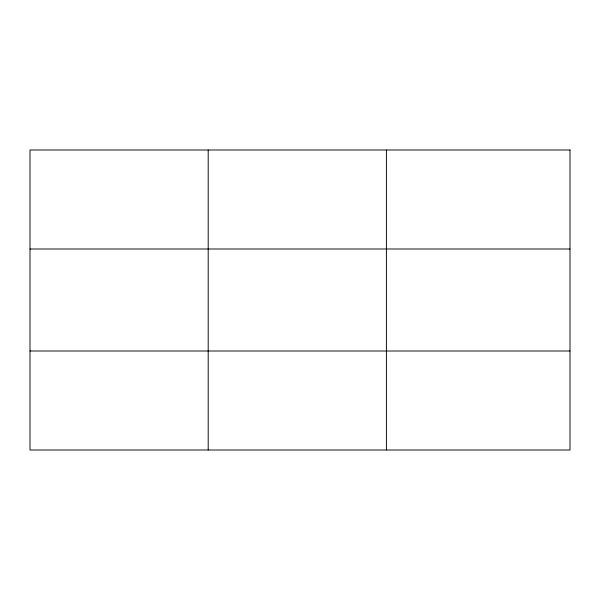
<?xml version="1.0" encoding="UTF-8"?>
<svg xmlns="http://www.w3.org/2000/svg" width="600" height="600" viewBox="0 0 600 600"><rect width="100%" height="100%" fill="white"/><g stroke="black" fill="none" stroke-linecap="round" stroke-linejoin="round"><path stroke-width="0.9" d="M208.2 450L208.2 150M386.4 450L386.4 150M30 249L570 249M30 351L570 351M570 150L30 150L30 450L570 450L570 150"/></g></svg>
